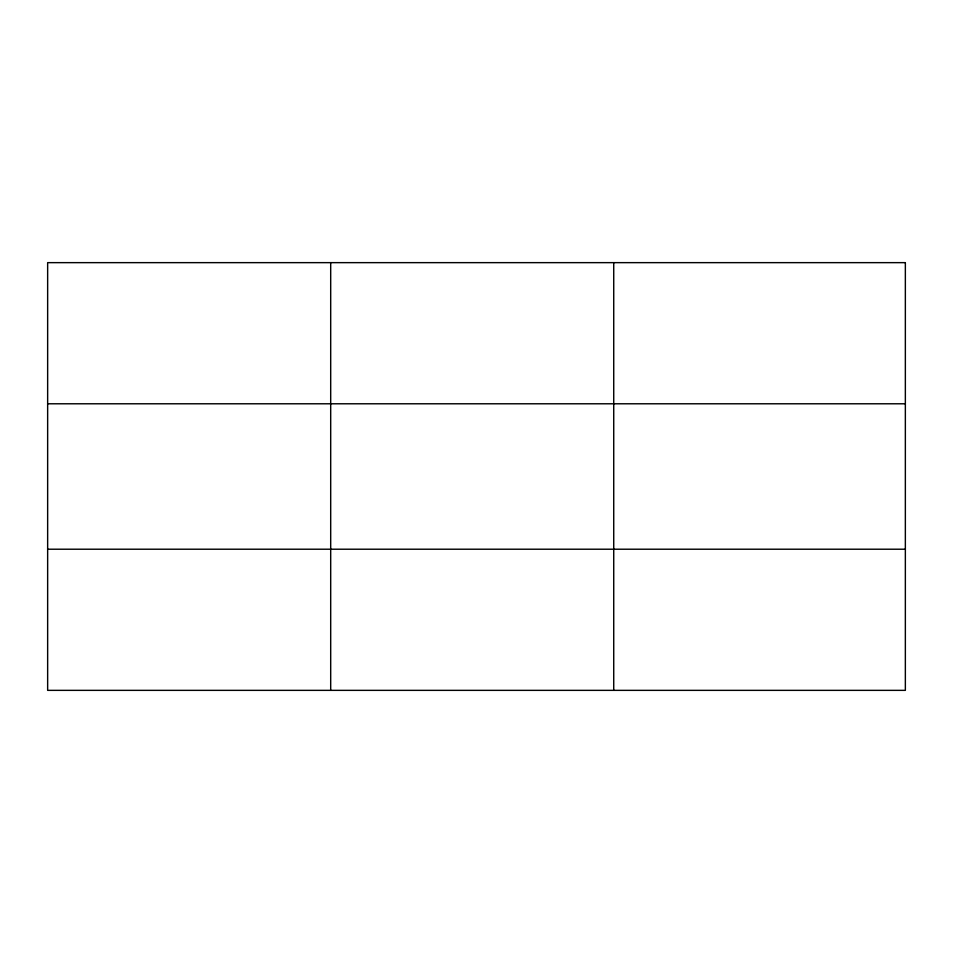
<?xml version="1.0" encoding="UTF-8"?>
<svg xmlns="http://www.w3.org/2000/svg" width="953" height="953" viewBox="0 0 953 953"><rect width="100%" height="100%" fill="white"/><g stroke="black" fill="none" stroke-linecap="round" stroke-linejoin="round"><path stroke-width="1.43" d="M330.691 690.353L330.691 262.647M613.732 690.353L613.732 262.647M47.65 403.786L905.35 403.786M47.65 549.214L905.35 549.214M905.35 262.647L905.35 690.353L47.65 690.353L47.65 262.647L905.35 262.647"/></g></svg>
